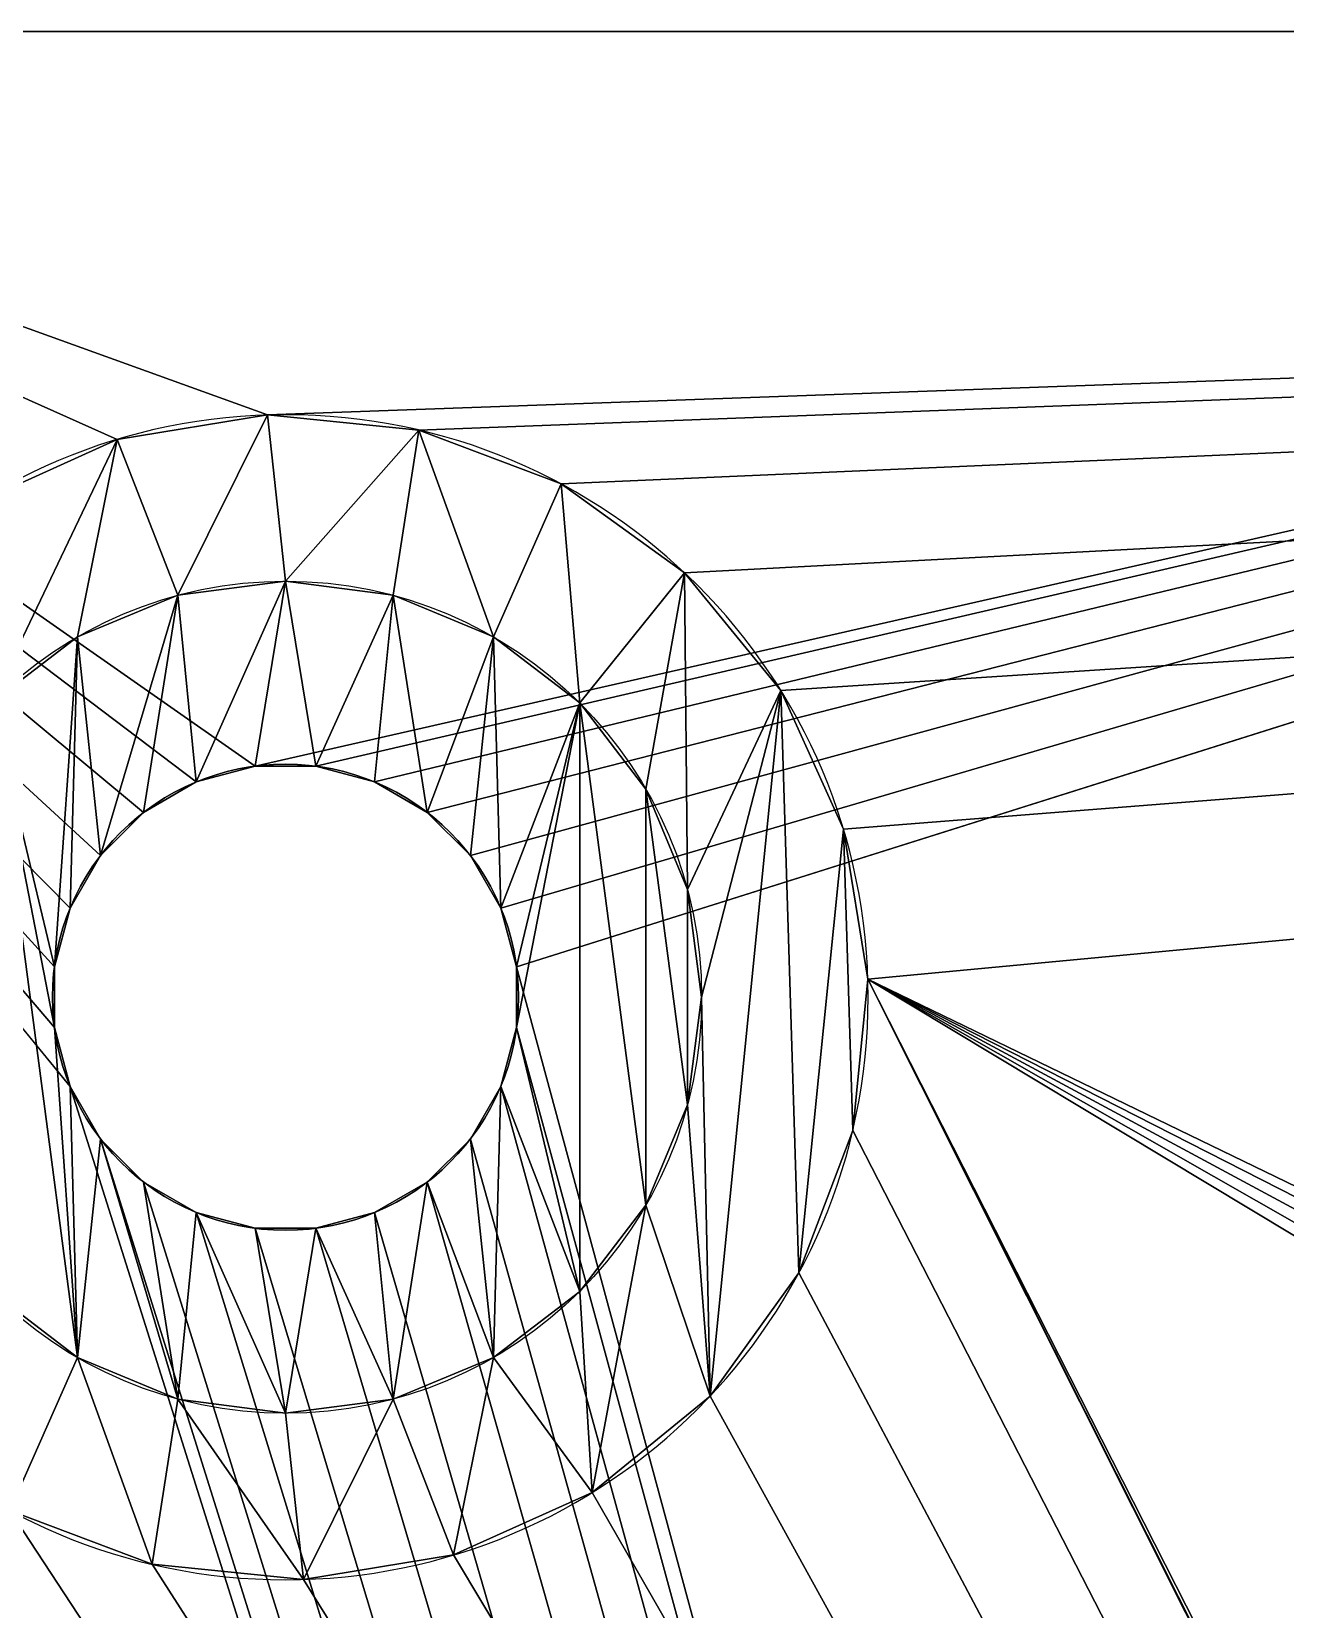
# Model space of a CAD drawing. Extents: x 0 to 70.6, y 0 to 71.4.
# Drawn here: x 4.97 to 12.5, y 61.92 to 71.4 of the extents above; entities that cross this region are included whole.
import ezdxf

# ---------------------------------------------------------------- set-up
doc = ezdxf.new("R2010")
doc.units = 0
doc.header["$LTSCALE"] = 25.4
doc.layers.get('0').update_dxf_attribs({"linetype": 'CONTINUOUS'})

# ---------------------------------------------------------------- blocks, each defined once
blk = doc.blocks.new('TIMER-MAINBOARD-UNTERTEIL_')
at = {"color": 7}
blk.add_line((70.56, 71.4), (0, 71.4), dxfattribs=at)
blk.add_circle((6.4907, 65.598), 1.4, dxfattribs=at)

msp = doc.modelspace()

# ---------------------------------------------------------------- linework, layer by layer
at = {"color": 0}
for p, q in [((0, 71.4, -2.5), (70.56, 71.4, -2.5)), ((0, 71.4), (25.7, 71.4)), ((0, 71.4, -2.5), (70.56, 71.4, -2.5)), ((0, 71.4), (25.7, 71.4)), ((6.3821, 69.0964, -2.5), (6.3821, 69.0964, -7.5)), ((6.3821, 69.0964, -2.5), (6.3821, 69.0964, -7.5)), ((5.4804, 68.9491, -2.5), (5.4804, 68.9491, -7.5)), ((5.4804, 68.9491, -2.5), (5.4804, 68.9491, -7.5)), ((7.2912, 69.0053, -2.5), (7.2912, 69.0053, -7.5)), ((7.2912, 69.0053, -2.5), (7.2912, 69.0053, -7.5)), ((8.1458, 68.682, -2.5), (8.1458, 68.682, -7.5)), ((8.1458, 68.682, -2.5), (8.1458, 68.682, -7.5)), ((6.4907, 68.098, -2.5), (6.4907, 68.098, -7.5)), ((6.4907, 68.098, -2.5), (6.4907, 68.098, -7.5)), ((8.8876, 68.1485, -2.5), (8.8876, 68.1485, -7.5)), ((8.8876, 68.1485, -2.5), (8.8876, 68.1485, -7.5)), ((5.8436, 68.0129, -2.5), (5.8436, 68.0129, -7.5)), ((5.8436, 68.0129, -2.5), (5.8436, 68.0129, -7.5)), ((7.1377, 68.0129, -2.5), (7.1377, 68.0129, -7.5)), ((7.1377, 68.0129, -2.5), (7.1377, 68.0129, -7.5)), ((5.2407, 67.7631, -2.5), (5.2407, 67.7631, -7.5)), ((5.2407, 67.7631, -2.5), (5.2407, 67.7631, -7.5)), ((7.7407, 67.7631, -2.5), (7.7407, 67.7631, -7.5)), ((7.7407, 67.7631, -2.5), (7.7407, 67.7631, -7.5)), ((9.466, 67.4412, -2.5), (9.466, 67.4412, -7.5)), ((9.466, 67.4412, -2.5), (9.466, 67.4412, -7.5)), ((8.2584, 67.3658, -2.5), (8.2584, 67.3658, -7.5)), ((8.2584, 67.3658, -2.5), (8.2584, 67.3658, -7.5)), ((6.3079, 66.9861), (6.3079, 66.9861, -2.5)), ((6.3079, 66.9861), (6.3079, 66.9861, -2.5)), ((6.6734, 66.9861), (6.6734, 66.9861, -2.5)), ((6.6734, 66.9861), (6.6734, 66.9861, -2.5)), ((5.9549, 66.8915), (5.9549, 66.8915, -2.5)), ((5.9549, 66.8915), (5.9549, 66.8915, -2.5)), ((7.0264, 66.8915), (7.0264, 66.8915, -2.5)), ((7.0264, 66.8915), (7.0264, 66.8915, -2.5)), ((8.6557, 66.848, -2.5), (8.6557, 66.848, -7.5)), ((8.6557, 66.848, -2.5), (8.6557, 66.848, -7.5)), ((5.6384, 66.7087), (5.6384, 66.7087, -2.5)), ((5.6384, 66.7087), (5.6384, 66.7087, -2.5)), ((7.3429, 66.7087), (7.3429, 66.7087, -2.5)), ((7.3429, 66.7087), (7.3429, 66.7087, -2.5)), ((9.8417, 66.6083, -2.5), (9.8417, 66.6083, -7.5)), ((9.8417, 66.6083, -2.5), (9.8417, 66.6083, -7.5)), ((5.38, 66.4503), (5.38, 66.4503, -2.5)), ((5.38, 66.4503), (5.38, 66.4503, -2.5)), ((7.6013, 66.4503), (7.6013, 66.4503, -2.5)), ((7.6013, 66.4503), (7.6013, 66.4503, -2.5)), ((8.9055, 66.2451, -2.5), (8.9055, 66.2451, -7.5)), ((8.9055, 66.2451, -2.5), (8.9055, 66.2451, -7.5)), ((5.1972, 66.1338), (5.1972, 66.1338, -2.5)), ((5.1972, 66.1338), (5.1972, 66.1338, -2.5)), ((7.7841, 66.1338), (7.7841, 66.1338, -2.5)), ((7.7841, 66.1338), (7.7841, 66.1338, -2.5)), ((5.1026, 65.7808), (5.1026, 65.7808, -2.5)), ((5.1026, 65.7808), (5.1026, 65.7808, -2.5)), ((7.8787, 65.7808), (7.8787, 65.7808, -2.5)), ((7.8787, 65.7808), (7.8787, 65.7808, -2.5)), ((9.989, 65.7066, -2.5), (9.989, 65.7066, -7.5)), ((9.989, 65.7066, -2.5), (9.989, 65.7066, -7.5)), ((8.9907, 65.598, -2.5), (8.9907, 65.598, -7.5)), ((8.9907, 65.598, -2.5), (8.9907, 65.598, -7.5)), ((5.1026, 65.4153), (5.1026, 65.4153, -2.5)), ((5.1026, 65.4153), (5.1026, 65.4153, -2.5)), ((7.8787, 65.4153), (7.8787, 65.4153, -2.5)), ((7.8787, 65.4153), (7.8787, 65.4153, -2.5)), ((5.1972, 65.0623), (5.1972, 65.0623, -2.5)), ((5.1972, 65.0623), (5.1972, 65.0623, -2.5)), ((7.7841, 65.0623), (7.7841, 65.0623, -2.5)), ((7.7841, 65.0623), (7.7841, 65.0623, -2.5)), ((8.9055, 64.951, -2.5), (8.9055, 64.951, -7.5)), ((8.9055, 64.951, -2.5), (8.9055, 64.951, -7.5)), ((9.8979, 64.7975, -2.5), (9.8979, 64.7975, -7.5)), ((9.8979, 64.7975, -2.5), (9.8979, 64.7975, -7.5)), ((5.38, 64.7458), (5.38, 64.7458, -2.5)), ((5.38, 64.7458), (5.38, 64.7458, -2.5)), ((7.6013, 64.7458), (7.6013, 64.7458, -2.5)), ((7.6013, 64.7458), (7.6013, 64.7458, -2.5)), ((5.6384, 64.4873), (5.6384, 64.4873, -2.5)), ((5.6384, 64.4873), (5.6384, 64.4873, -2.5)), ((7.3429, 64.4873), (7.3429, 64.4873, -2.5)), ((7.3429, 64.4873), (7.3429, 64.4873, -2.5)), ((5.9549, 64.3046), (5.9549, 64.3046, -2.5)), ((5.9549, 64.3046), (5.9549, 64.3046, -2.5)), ((7.0264, 64.3046), (7.0264, 64.3046, -2.5)), ((7.0264, 64.3046), (7.0264, 64.3046, -2.5)), ((8.6557, 64.348, -2.5), (8.6557, 64.348, -7.5)), ((8.6557, 64.348, -2.5), (8.6557, 64.348, -7.5)), ((6.3079, 64.21), (6.3079, 64.21, -2.5)), ((6.3079, 64.21), (6.3079, 64.21, -2.5)), ((6.6734, 64.21), (6.6734, 64.21, -2.5)), ((6.6734, 64.21), (6.6734, 64.21, -2.5)), ((9.5746, 63.9429, -2.5), (9.5746, 63.9429, -7.5)), ((9.5746, 63.9429, -2.5), (9.5746, 63.9429, -7.5)), ((8.2584, 63.8303, -2.5), (8.2584, 63.8303, -7.5)), ((8.2584, 63.8303, -2.5), (8.2584, 63.8303, -7.5)), ((5.2407, 63.433, -2.5), (5.2407, 63.433, -7.5)), ((5.2407, 63.433, -2.5), (5.2407, 63.433, -7.5)), ((7.7407, 63.433, -2.5), (7.7407, 63.433, -7.5)), ((7.7407, 63.433, -2.5), (7.7407, 63.433, -7.5)), ((5.8436, 63.1832, -2.5), (5.8436, 63.1832, -7.5)), ((5.8436, 63.1832, -2.5), (5.8436, 63.1832, -7.5)), ((7.1377, 63.1832, -2.5), (7.1377, 63.1832, -7.5)), ((7.1377, 63.1832, -2.5), (7.1377, 63.1832, -7.5)), ((9.0411, 63.2011, -2.5), (9.0411, 63.2011, -7.5)), ((9.0411, 63.2011, -2.5), (9.0411, 63.2011, -7.5)), ((6.4907, 63.098, -2.5), (6.4907, 63.098, -7.5)), ((6.4907, 63.098, -2.5), (6.4907, 63.098, -7.5)), ((8.3338, 62.6227, -2.5), (8.3338, 62.6227, -7.5)), ((8.3338, 62.6227, -2.5), (8.3338, 62.6227, -7.5)), ((7.501, 62.247, -2.5), (7.501, 62.247, -7.5)), ((7.501, 62.247, -2.5), (7.501, 62.247, -7.5)), ((5.6901, 62.1908, -2.5), (5.6901, 62.1908, -7.5)), ((5.6901, 62.1908, -2.5), (5.6901, 62.1908, -7.5)), ((6.5992, 62.0997, -2.5), (6.5992, 62.0997, -7.5)), ((6.5992, 62.0997, -2.5), (6.5992, 62.0997, -7.5))]:
    msp.add_line(p, q, dxfattribs=at)
at = {"color": 0, "extrusion": (0, 0, -1)}
for centre, radius in [((-6.4907, 65.598, 2.5), 3.5), ((-6.4907, 65.598, 7.5), 3.5), ((-6.4907, 65.598, 2.5), 3.5), ((-6.4907, 65.598, 7.5), 3.5), ((-6.4907, 65.598, 2.5), 3.5), ((-6.4907, 65.598, 7.5), 3.5), ((-6.4907, 65.598, 2.5), 3.5), ((-6.4907, 65.598, 7.5), 3.5), ((-6.4907, 65.598, 2.5), 3.5), ((-6.4907, 65.598, 7.5), 3.5), ((-6.4907, 65.598, 2.5), 3.5), ((-6.4907, 65.598, 7.5), 3.5), ((-6.4907, 65.598, 2.5), 3.5), ((-6.4907, 65.598, 7.5), 3.5), ((-6.4907, 65.598, 2.5), 3.5), ((-6.4907, 65.598, 7.5), 3.5), ((-6.4907, 65.598, 2.5), 3.5), ((-6.4907, 65.598, 7.5), 3.5), ((-6.4907, 65.598, 2.5), 3.5), ((-6.4907, 65.598, 7.5), 3.5), ((-6.4907, 65.598, 2.5), 3.5), ((-6.4907, 65.598, 7.5), 3.5), ((-6.4907, 65.598, 2.5), 3.5), ((-6.4907, 65.598, 7.5), 3.5), ((-6.4907, 65.598, 2.5), 3.5), ((-6.4907, 65.598, 7.5), 3.5), ((-6.4907, 65.598, 2.5), 3.5), ((-6.4907, 65.598, 7.5), 3.5), ((-6.4907, 65.598, 2.5), 3.5), ((-6.4907, 65.598, 7.5), 3.5), ((-6.4907, 65.598, 2.5), 3.5), ((-6.4907, 65.598, 7.5), 3.5), ((-6.4907, 65.598, 2.5), 3.5), ((-6.4907, 65.598, 7.5), 3.5), ((-6.4907, 65.598, 2.5), 3.5), ((-6.4907, 65.598, 7.5), 3.5), ((-6.4907, 65.598, 2.5), 3.5), ((-6.4907, 65.598, 7.5), 3.5), ((-6.4907, 65.598, 2.5), 3.5), ((-6.4907, 65.598, 7.5), 3.5), ((-6.4907, 65.598, 2.5), 3.5), ((-6.4907, 65.598, 7.5), 3.5), ((-6.4907, 65.598, 2.5), 3.5), ((-6.4907, 65.598, 7.5), 3.5), ((-6.4907, 65.598, 2.5), 3.5), ((-6.4907, 65.598, 7.5), 3.5), ((-6.4907, 65.598, 2.5), 3.5), ((-6.4907, 65.598, 7.5), 3.5), ((-6.4907, 65.598, 2.5), 3.5), ((-6.4907, 65.598, 7.5), 3.5), ((-6.4907, 65.598), 1.4), ((-6.4907, 65.598, 2.5), 1.4), ((-6.4907, 65.598), 1.4), ((-6.4907, 65.598, 2.5), 1.4), ((-6.4907, 65.598), 1.4), ((-6.4907, 65.598, 2.5), 1.4), ((-6.4907, 65.598), 1.4), ((-6.4907, 65.598, 2.5), 1.4), ((-6.4907, 65.598), 1.4), ((-6.4907, 65.598, 2.5), 1.4), ((-6.4907, 65.598), 1.4), ((-6.4907, 65.598, 2.5), 1.4), ((-6.4907, 65.598), 1.4), ((-6.4907, 65.598, 2.5), 1.4), ((-6.4907, 65.598), 1.4), ((-6.4907, 65.598, 2.5), 1.4), ((-6.4907, 65.598), 1.4), ((-6.4907, 65.598, 2.5), 1.4), ((-6.4907, 65.598), 1.4), ((-6.4907, 65.598, 2.5), 1.4), ((-6.4907, 65.598), 1.4), ((-6.4907, 65.598, 2.5), 1.4), ((-6.4907, 65.598), 1.4), ((-6.4907, 65.598, 2.5), 1.4), ((-6.4907, 65.598), 1.4), ((-6.4907, 65.598, 2.5), 1.4), ((-6.4907, 65.598), 1.4), ((-6.4907, 65.598, 2.5), 1.4), ((-6.4907, 65.598), 1.4), ((-6.4907, 65.598, 2.5), 1.4), ((-6.4907, 65.598), 1.4), ((-6.4907, 65.598, 2.5), 1.4), ((-6.4907, 65.598), 1.4), ((-6.4907, 65.598, 2.5), 1.4), ((-6.4907, 65.598), 1.4), ((-6.4907, 65.598, 2.5), 1.4), ((-6.4907, 65.598), 1.4), ((-6.4907, 65.598, 2.5), 1.4), ((-6.4907, 65.598), 1.4), ((-6.4907, 65.598, 2.5), 1.4), ((-6.4907, 65.598), 1.4), ((-6.4907, 65.598, 2.5), 1.4), ((-6.4907, 65.598), 1.4), ((-6.4907, 65.598, 2.5), 1.4), ((-6.4907, 65.598), 1.4), ((-6.4907, 65.598, 2.5), 1.4), ((-6.4907, 65.598), 1.4), ((-6.4907, 65.598, 2.5), 1.4), ((-6.4907, 65.598), 1.4), ((-6.4907, 65.598, 2.5), 1.4)]:
    msp.add_circle(centre, radius, dxfattribs=at)
at = {"color": 0}
for centre in [(6.4907, 65.598, -2.5), (6.4907, 65.598, -7.5), (6.4907, 65.598, -2.5), (6.4907, 65.598, -7.5), (6.4907, 65.598, -2.5), (6.4907, 65.598, -7.5), (6.4907, 65.598, -2.5), (6.4907, 65.598, -7.5), (6.4907, 65.598, -2.5), (6.4907, 65.598, -7.5), (6.4907, 65.598, -2.5), (6.4907, 65.598, -7.5), (6.4907, 65.598, -2.5), (6.4907, 65.598, -7.5), (6.4907, 65.598, -2.5), (6.4907, 65.598, -7.5), (6.4907, 65.598, -2.5), (6.4907, 65.598, -7.5), (6.4907, 65.598, -2.5), (6.4907, 65.598, -7.5), (6.4907, 65.598, -2.5), (6.4907, 65.598, -7.5), (6.4907, 65.598, -2.5), (6.4907, 65.598, -7.5), (6.4907, 65.598, -2.5), (6.4907, 65.598, -7.5), (6.4907, 65.598, -2.5), (6.4907, 65.598, -7.5), (6.4907, 65.598, -2.5), (6.4907, 65.598, -7.5), (6.4907, 65.598, -2.5), (6.4907, 65.598, -7.5), (6.4907, 65.598, -2.5), (6.4907, 65.598, -7.5), (6.4907, 65.598, -2.5), (6.4907, 65.598, -7.5), (6.4907, 65.598, -2.5), (6.4907, 65.598, -7.5), (6.4907, 65.598, -2.5), (6.4907, 65.598, -7.5), (6.4907, 65.598, -2.5), (6.4907, 65.598, -7.5), (6.4907, 65.598, -2.5), (6.4907, 65.598, -7.5), (6.4907, 65.598, -2.5), (6.4907, 65.598, -7.5), (6.4907, 65.598, -2.5), (6.4907, 65.598, -7.5), (6.4907, 65.598, -2.5), (6.4907, 65.598, -7.5)]:
    msp.add_circle(centre, 2.5, dxfattribs=at)

# ---------------------------------------------------------------- block references
msp.add_blockref('TIMER-MAINBOARD-UNTERTEIL_', (0, 0), dxfattribs=at)

# ---------------------------------------------------------------- meshes
mesh = msp.add_polyface(dxfattribs=at)
corners = [(0, 71.4, -2.5), (2.9923, 65.4895, -2.5), (0, 0, -2.5), (3.0834, 66.3986, -2.5), (3.4067, 67.2532, -2.5), (3.9402, 67.9949, -2.5), (4.6475, 68.5734, -2.5), (5.4804, 68.9491, -2.5), (6.3821, 69.0964, -2.5), (70.56, 71.4, -2.5), (7.2912, 69.0053, -2.5), (8.1458, 68.682, -2.5), (8.8876, 68.1485, -2.5), (9.466, 67.4412, -2.5), (9.8417, 66.6083, -2.5), (9.989, 65.7066, -2.5), (34.7433, 53.7097, -2.5), (34.1781, 53.3834, -2.5), (33.7166, 52.9219, -2.5), (33.3903, 52.3567, -2.5), (33.2214, 51.7263, -2.5), (33.2, 20, -2.5), (35.3737, 53.8786, -2.5), (36.0263, 53.8786, -2.5), (36.6567, 53.7097, -2.5), (37.2219, 53.3834, -2.5), (37.6834, 52.9219, -2.5), (38.0097, 52.3567, -2.5), (38.1786, 51.7263, -2.5), (38.1786, 51.0737, -2.5), (38.2, 20, -2.5), (46.059, 26.779, -2.5), (45.757, 25.9167, -2.5), (45.6884, 25.0056, -2.5), (46.5738, 27.5338, -2.5), (47.2665, 28.1296, -2.5), (48.0899, 28.5258, -2.5), (48.9877, 28.6955, -2.5), (49.8988, 28.627, -2.5), (50.7611, 28.325, -2.5), (51.5159, 27.8101, -2.5), (52.1117, 27.1174, -2.5), (52.5079, 26.2941, -2.5), (52.6775, 25.3963, -2.5), (62.0152, 6.3757, -2.5), (62.1345, 7.2815, -2.5), (62.4842, 8.1257, -2.5), (63.0404, 8.8505, -2.5), (63.7652, 9.4068, -2.5), (64.6094, 9.7564, -2.5), (65.5152, 9.8757, -2.5), (66.4211, 9.7564, -2.5), (67.2652, 9.4068, -2.5), (67.9901, 8.8505, -2.5), (68.5463, 8.1257, -2.5), (68.896, 7.2815, -2.5), (69.0152, 6.3757, -2.5), (63.7652, 3.3446, -2.5), (70.56, 0, -2.5), (34.45, 17.8349, -2.5), (33.9322, 18.2322, -2.5), (33.5349, 18.75, -2.5), (3.5153, 63.7549, -2.5), (3.1396, 64.5877, -2.5), (4.0937, 63.0476, -2.5), (4.8355, 62.5141, -2.5), (5.6901, 62.1908, -2.5), (6.5992, 62.0997, -2.5), (7.501, 62.247, -2.5), (8.3338, 62.6227, -2.5), (9.0411, 63.2011, -2.5), (9.5746, 63.9429, -2.5), (9.8979, 64.7975, -2.5), (33.2852, 19.353, -2.5), (35.053, 17.5852, -2.5), (35.7, 17.5, -2.5), (36.347, 17.5852, -2.5), (36.95, 17.8349, -2.5), (37.4678, 18.2322, -2.5), (37.8651, 18.75, -2.5), (38.1148, 19.353, -2.5), (63.0404, 3.9008, -2.5), (46.8501, 22.5918, -2.5), (46.2543, 23.2845, -2.5), (45.8581, 24.1078, -2.5), (47.6049, 22.0769, -2.5), (48.4672, 21.7749, -2.5), (62.4842, 4.6257, -2.5), (49.3783, 21.7064, -2.5), (50.2761, 21.876, -2.5), (51.0994, 22.2722, -2.5), (51.7921, 22.868, -2.5), (52.307, 23.6228, -2.5), (52.609, 24.4852, -2.5), (62.1345, 5.4698, -2.5), (64.6094, 2.9949, -2.5), (65.5152, 2.8757, -2.5), (66.4211, 2.9949, -2.5), (67.2652, 3.3446, -2.5), (67.9901, 3.9008, -2.5), (68.5463, 4.6257, -2.5), (68.896, 5.4698, -2.5), (33.2214, 51.0737, -2.5), (33.2852, 20.647, -2.5), (33.3903, 50.4433, -2.5), (33.5349, 21.25, -2.5), (33.7166, 49.8781, -2.5), (33.9322, 21.7678, -2.5), (34.1781, 49.4166, -2.5), (34.45, 22.1651, -2.5), (34.7433, 49.0903, -2.5), (35.053, 22.4148, -2.5), (35.3737, 48.9214, -2.5), (35.7, 22.5, -2.5), (36.0263, 48.9214, -2.5), (36.347, 22.4148, -2.5), (36.6567, 49.0903, -2.5), (36.95, 22.1651, -2.5), (37.2219, 49.4166, -2.5), (37.4678, 21.7678, -2.5), (37.6834, 49.8781, -2.5), (37.8651, 21.25, -2.5), (38.0097, 50.4433, -2.5), (38.1148, 20.647, -2.5)]
mesh.append_faces([[corners[k] for k in face] for face in [(0, 1, 2), (1, 0, 3), (3, 0, 4), (4, 0, 5), (5, 0, 6), (6, 0, 7), (7, 0, 8), (8, 9, 10), (10, 9, 11), (11, 9, 12), (12, 9, 13), (13, 9, 14), (14, 9, 15), (16, 9, 22), (22, 9, 23), (23, 9, 24), (24, 9, 25), (25, 9, 26), (26, 9, 27), (27, 9, 28), (28, 9, 29), (31, 9, 34), (34, 9, 35), (35, 9, 36), (36, 9, 37), (37, 9, 38), (38, 9, 39), (39, 9, 40), (40, 9, 41), (41, 9, 42), (42, 9, 43), (44, 9, 45), (45, 9, 46), (46, 9, 47), (47, 9, 48), (48, 9, 49), (49, 9, 50), (50, 9, 51), (51, 9, 52), (52, 9, 53), (53, 9, 54), (54, 9, 55), (55, 9, 56), (2, 57, 58), (59, 2, 60), (60, 2, 61), (62, 2, 63), (63, 2, 1), (61, 15, 73), (73, 15, 21), (57, 30, 81), (82, 30, 83), (83, 30, 84), (84, 30, 33), (81, 86, 87), (87, 43, 94), (94, 43, 44), (58, 56, 9), (21, 102, 103), (102, 21, 20), (103, 104, 105), (105, 106, 107), (107, 108, 109), (109, 110, 111), (111, 112, 113), (113, 114, 115), (115, 116, 117), (117, 118, 119), (119, 120, 121), (121, 122, 123), (123, 29, 30)]], dxfattribs={"vtx0": -1, "vtx1": -1, "color": 0})
mesh.append_faces([[corners[k] for k in face] for face in [(15, 9, 16), (15, 20, 21), (29, 9, 30), (30, 9, 31), (43, 9, 44), (57, 2, 59), (61, 2, 62), (81, 30, 82)]], dxfattribs={"vtx0": -1, "vtx1": -1, "vtx2": -1, "color": 0})
mesh.append_faces([[corners[k] for k in face] for face in [(8, 0, 9), (15, 16, 17), (15, 17, 18), (15, 18, 19), (15, 19, 20), (30, 31, 32), (30, 32, 33), (61, 62, 64), (61, 64, 65), (61, 65, 66), (61, 66, 67), (61, 67, 68), (61, 68, 69), (61, 69, 70), (61, 70, 71), (61, 71, 72), (61, 72, 15), (57, 59, 74), (57, 74, 75), (57, 75, 76), (57, 76, 77), (57, 77, 78), (57, 78, 79), (57, 79, 80), (57, 80, 30), (81, 82, 85), (81, 85, 86), (87, 86, 88), (87, 88, 89), (87, 89, 90), (87, 90, 91), (87, 91, 92), (87, 92, 93), (87, 93, 43), (58, 57, 95), (58, 95, 96), (58, 96, 97), (58, 97, 98), (58, 98, 99), (58, 99, 100), (58, 100, 101), (58, 101, 56), (103, 102, 104), (105, 104, 106), (107, 106, 108), (109, 108, 110), (111, 110, 112), (113, 112, 114), (115, 114, 116), (117, 116, 118), (119, 118, 120), (121, 120, 122), (123, 122, 29)]], dxfattribs={"vtx0": -1, "vtx2": -1, "color": 0})
mesh = msp.add_polyface(dxfattribs=at)
corners = [(25.7, 71.4, 15), (45.7, 71.4), (25.7, 71.4), (45.7, 71.4, 15), (0, 71.4), (70.56, 71.4, -2.5), (0, 71.4, -2.5), (70.56, 71.4)]
mesh.append_faces([[corners[k] for k in face] for face in [(1, 0, 3), (4, 5, 6)]], dxfattribs={"vtx0": -1, "color": 0})
mesh.append_faces([[corners[k] for k in face] for face in [(0, 1, 2), (5, 4, 7), (7, 2, 1)]], dxfattribs={"vtx0": -1, "vtx1": -1, "color": 0})
mesh.append_faces([[corners[k] for k in face] for face in [(7, 4, 2)]], dxfattribs={"vtx0": -1, "vtx2": -1, "color": 0})
mesh = msp.add_polyface(dxfattribs=at)
corners = [(25.7, 0), (0, 71.4), (0, 0), (5.1972, 65.0623), (5.1026, 65.4153), (5.38, 64.7458), (5.6384, 64.4873), (5.9549, 64.3046), (6.3079, 64.21), (6.6734, 64.21), (7.0264, 64.3046), (7.3429, 64.4873), (7.6013, 64.7458), (7.7841, 65.0623), (7.8787, 65.4153), (7.8787, 65.7808), (6.3079, 66.9861), (25.7, 71.4), (5.9549, 66.8915), (5.6384, 66.7087), (5.38, 66.4503), (5.1972, 66.1338), (5.1026, 65.7808), (6.6734, 66.9861), (7.0264, 66.8915), (7.3429, 66.7087), (7.6013, 66.4503), (7.7841, 66.1338)]
mesh.append_faces([[corners[k] for k in face] for face in [(0, 1, 2)]], dxfattribs={"vtx0": -1, "color": 0})
mesh.append_faces([[corners[k] for k in face] for face in [(3, 0, 5), (5, 0, 6), (6, 0, 7), (7, 0, 8), (8, 0, 9), (9, 0, 10), (10, 0, 11), (11, 0, 12), (12, 0, 13), (13, 0, 14), (14, 0, 15), (1, 16, 17), (16, 1, 18), (18, 1, 19), (19, 1, 20), (20, 1, 21), (21, 1, 22), (22, 1, 4), (17, 15, 0)]], dxfattribs={"vtx0": -1, "vtx1": -1, "color": 0})
mesh.append_faces([[corners[k] for k in face] for face in [(1, 0, 3)]], dxfattribs={"vtx0": -1, "vtx1": -1, "vtx2": -1, "color": 0})
mesh.append_faces([[corners[k] for k in face] for face in [(1, 3, 4), (17, 16, 23), (17, 23, 24), (17, 24, 25), (17, 25, 26), (17, 26, 27), (17, 27, 15)]], dxfattribs={"vtx0": -1, "vtx2": -1, "color": 0})
mesh = msp.add_polyface(dxfattribs=at)
corners = [(3.9402, 67.9949, -7.5), (4.0758, 66.2451, -7.5), (3.9907, 65.598, -7.5), (4.6475, 68.5734, -7.5), (4.3256, 66.848, -7.5), (4.7229, 67.3658, -7.5), (5.4804, 68.9491, -7.5), (5.2407, 67.7631, -7.5), (5.8436, 68.0129, -7.5), (6.3821, 69.0964, -7.5), (6.4907, 68.098, -7.5), (7.2912, 69.0053, -7.5), (7.1377, 68.0129, -7.5), (7.7407, 67.7631, -7.5), (8.1458, 68.682, -7.5), (8.2584, 67.3658, -7.5), (8.8876, 68.1485, -7.5), (8.6557, 66.848, -7.5), (8.9055, 66.2451, -7.5), (9.466, 67.4412, -7.5), (8.9907, 65.598, -7.5), (9.0411, 63.2011, -7.5), (9.5746, 63.9429, -7.5), (9.8417, 66.6083, -7.5), (9.8979, 64.7975, -7.5), (9.989, 65.7066, -7.5), (3.0834, 66.3986, -7.5), (3.1396, 64.5877, -7.5), (2.9923, 65.4895, -7.5), (3.4067, 67.2532, -7.5), (3.5153, 63.7549, -7.5), (4.0937, 63.0476, -7.5), (4.0758, 64.951, -7.5), (4.3256, 64.348, -7.5), (4.8355, 62.5141, -7.5), (4.7229, 63.8303, -7.5), (5.2407, 63.433, -7.5), (5.6901, 62.1908, -7.5), (5.8436, 63.1832, -7.5), (6.5992, 62.0997, -7.5), (6.4907, 63.098, -7.5), (7.1377, 63.1832, -7.5), (7.501, 62.247, -7.5), (7.7407, 63.433, -7.5), (8.3338, 62.6227, -7.5), (8.2584, 63.8303, -7.5), (8.6557, 64.348, -7.5), (8.9055, 64.951, -7.5)]
mesh.append_faces([[corners[k] for k in face] for face in [(24, 23, 25), (26, 27, 28)]], dxfattribs={"vtx0": -1, "color": 0})
mesh.append_faces([[corners[k] for k in face] for face in [(1, 3, 4), (4, 3, 5), (5, 6, 7), (7, 6, 8), (8, 9, 10), (10, 11, 12), (12, 11, 13), (13, 14, 15), (15, 16, 17), (17, 16, 18), (18, 19, 20), (21, 19, 22), (22, 23, 24), (27, 29, 30), (30, 2, 31), (31, 33, 34), (34, 36, 37), (37, 38, 39), (39, 41, 42), (42, 43, 44), (44, 46, 21)]], dxfattribs={"vtx0": -1, "vtx1": -1, "color": 0})
mesh.append_faces([[corners[k] for k in face] for face in [(20, 19, 21), (30, 0, 2)]], dxfattribs={"vtx0": -1, "vtx1": -1, "vtx2": -1, "color": 0})
mesh.append_faces([[corners[k] for k in face] for face in [(0, 1, 2), (1, 0, 3), (5, 3, 6), (8, 6, 9), (10, 9, 11), (13, 11, 14), (15, 14, 16), (18, 16, 19), (22, 19, 23), (27, 26, 29), (30, 29, 0), (31, 2, 32), (31, 32, 33), (34, 33, 35), (34, 35, 36), (37, 36, 38), (39, 38, 40), (39, 40, 41), (42, 41, 43), (44, 43, 45), (44, 45, 46), (21, 46, 47), (21, 47, 20)]], dxfattribs={"vtx0": -1, "vtx2": -1, "color": 0})
mesh = msp.add_polyface(dxfattribs=at)
corners = [(5.4804, 68.9491, -2.5), (6.3821, 69.0964, -7.5), (5.4804, 68.9491, -7.5), (6.3821, 69.0964, -2.5)]
mesh.append_faces([[corners[k] for k in face] for face in [(0, 1, 2), (1, 0, 3)]], dxfattribs={"vtx0": -1, "color": 0})
mesh = msp.add_polyface(dxfattribs=at)
corners = [(6.3821, 69.0964, -2.5), (7.2912, 69.0053, -7.5), (6.3821, 69.0964, -7.5), (7.2912, 69.0053, -2.5)]
mesh.append_faces([[corners[k] for k in face] for face in [(0, 1, 2), (1, 0, 3)]], dxfattribs={"vtx0": -1, "color": 0})
mesh = msp.add_polyface(dxfattribs=at)
corners = [(4.6475, 68.5734, -2.5), (5.4804, 68.9491, -7.5), (4.6475, 68.5734, -7.5), (5.4804, 68.9491, -2.5)]
mesh.append_faces([[corners[k] for k in face] for face in [(0, 1, 2), (1, 0, 3)]], dxfattribs={"vtx0": -1, "color": 0})
mesh = msp.add_polyface(dxfattribs=at)
corners = [(7.2912, 69.0053, -2.5), (8.1458, 68.682, -7.5), (7.2912, 69.0053, -7.5), (8.1458, 68.682, -2.5)]
mesh.append_faces([[corners[k] for k in face] for face in [(0, 1, 2), (1, 0, 3)]], dxfattribs={"vtx0": -1, "color": 0})
mesh = msp.add_polyface(dxfattribs=at)
corners = [(8.1458, 68.682, -2.5), (8.8876, 68.1485, -7.5), (8.1458, 68.682, -7.5), (8.8876, 68.1485, -2.5)]
mesh.append_faces([[corners[k] for k in face] for face in [(0, 1, 2), (1, 0, 3)]], dxfattribs={"vtx0": -1, "color": 0})
mesh = msp.add_polyface(dxfattribs=at)
corners = [(4.7229, 67.3658, -2.5), (5.1026, 65.7808, -2.5), (5.1026, 65.4153, -2.5), (5.2407, 67.7631, -2.5), (5.1972, 66.1338, -2.5), (5.38, 66.4503, -2.5), (5.8436, 68.0129, -2.5), (5.6384, 66.7087, -2.5), (5.9549, 66.8915, -2.5), (6.4907, 68.098, -2.5), (6.3079, 66.9861, -2.5), (6.6734, 66.9861, -2.5), (7.1377, 68.0129, -2.5), (7.0264, 66.8915, -2.5), (7.3429, 66.7087, -2.5), (7.7407, 67.7631, -2.5), (7.6013, 66.4503, -2.5), (7.7841, 66.1338, -2.5), (8.2584, 67.3658, -2.5), (7.8787, 65.7808, -2.5), (7.8787, 65.4153, -2.5), (8.2584, 63.8303, -2.5), (8.6557, 64.348, -2.5), (8.6557, 66.848, -2.5), (8.9055, 64.951, -2.5), (8.9055, 66.2451, -2.5), (8.9907, 65.598, -2.5), (4.0758, 66.2451, -2.5), (4.0758, 64.951, -2.5), (3.9907, 65.598, -2.5), (4.3256, 64.348, -2.5), (4.3256, 66.848, -2.5), (4.7229, 63.8303, -2.5), (5.2407, 63.433, -2.5), (5.1972, 65.0623, -2.5), (5.38, 64.7458, -2.5), (5.8436, 63.1832, -2.5), (5.6384, 64.4873, -2.5), (5.9549, 64.3046, -2.5), (6.4907, 63.098, -2.5), (6.3079, 64.21, -2.5), (6.6734, 64.21, -2.5), (7.1377, 63.1832, -2.5), (7.0264, 64.3046, -2.5), (7.3429, 64.4873, -2.5), (7.7407, 63.433, -2.5), (7.6013, 64.7458, -2.5), (7.7841, 65.0623, -2.5)]
mesh.append_faces([[corners[k] for k in face] for face in [(24, 25, 26), (27, 28, 29)]], dxfattribs={"vtx0": -1, "color": 0})
mesh.append_faces([[corners[k] for k in face] for face in [(1, 3, 4), (4, 3, 5), (5, 6, 7), (7, 6, 8), (8, 9, 10), (10, 9, 11), (11, 12, 13), (13, 12, 14), (14, 15, 16), (16, 15, 17), (17, 18, 19), (19, 18, 20), (21, 18, 22), (22, 23, 24), (28, 27, 30), (30, 31, 32), (32, 0, 33), (33, 35, 36), (36, 38, 39), (39, 41, 42), (42, 44, 45), (45, 47, 21)]], dxfattribs={"vtx0": -1, "vtx1": -1, "color": 0})
mesh.append_faces([[corners[k] for k in face] for face in [(20, 18, 21), (33, 0, 2)]], dxfattribs={"vtx0": -1, "vtx1": -1, "vtx2": -1, "color": 0})
mesh.append_faces([[corners[k] for k in face] for face in [(0, 1, 2), (1, 0, 3), (5, 3, 6), (8, 6, 9), (11, 9, 12), (14, 12, 15), (17, 15, 18), (22, 18, 23), (24, 23, 25), (30, 27, 31), (32, 31, 0), (33, 2, 34), (33, 34, 35), (36, 35, 37), (36, 37, 38), (39, 38, 40), (39, 40, 41), (42, 41, 43), (42, 43, 44), (45, 44, 46), (45, 46, 47), (21, 47, 20)]], dxfattribs={"vtx0": -1, "vtx2": -1, "color": 0})
mesh = msp.add_polyface(dxfattribs=at)
corners = [(6.4907, 68.098, -2.5), (5.8436, 68.0129, -7.5), (6.4907, 68.098, -7.5), (5.8436, 68.0129, -2.5)]
mesh.append_faces([[corners[k] for k in face] for face in [(0, 1, 2), (1, 0, 3)]], dxfattribs={"vtx0": -1, "color": 0})
mesh = msp.add_polyface(dxfattribs=at)
corners = [(7.1377, 68.0129, -2.5), (6.4907, 68.098, -7.5), (7.1377, 68.0129, -7.5), (6.4907, 68.098, -2.5)]
mesh.append_faces([[corners[k] for k in face] for face in [(0, 1, 2), (1, 0, 3)]], dxfattribs={"vtx0": -1, "color": 0})
mesh = msp.add_polyface(dxfattribs=at)
corners = [(8.8876, 68.1485, -7.5), (9.466, 67.4412, -2.5), (9.466, 67.4412, -7.5), (8.8876, 68.1485, -2.5)]
mesh.append_faces([[corners[k] for k in face] for face in [(0, 1, 2), (1, 0, 3)]], dxfattribs={"vtx0": -1, "color": 0})
mesh = msp.add_polyface(dxfattribs=at)
corners = [(5.8436, 68.0129, -2.5), (5.2407, 67.7631, -7.5), (5.8436, 68.0129, -7.5), (5.2407, 67.7631, -2.5)]
mesh.append_faces([[corners[k] for k in face] for face in [(0, 1, 2), (1, 0, 3)]], dxfattribs={"vtx0": -1, "color": 0})
mesh = msp.add_polyface(dxfattribs=at)
corners = [(7.7407, 67.7631, -2.5), (7.1377, 68.0129, -7.5), (7.7407, 67.7631, -7.5), (7.1377, 68.0129, -2.5)]
mesh.append_faces([[corners[k] for k in face] for face in [(0, 1, 2), (1, 0, 3)]], dxfattribs={"vtx0": -1, "color": 0})
mesh = msp.add_polyface(dxfattribs=at)
corners = [(5.2407, 67.7631, -2.5), (4.7229, 67.3658, -7.5), (5.2407, 67.7631, -7.5), (4.7229, 67.3658, -2.5)]
mesh.append_faces([[corners[k] for k in face] for face in [(0, 1, 2), (1, 0, 3)]], dxfattribs={"vtx0": -1, "color": 0})
mesh = msp.add_polyface(dxfattribs=at)
corners = [(8.2584, 67.3658, -2.5), (7.7407, 67.7631, -7.5), (8.2584, 67.3658, -7.5), (7.7407, 67.7631, -2.5)]
mesh.append_faces([[corners[k] for k in face] for face in [(0, 1, 2), (1, 0, 3)]], dxfattribs={"vtx0": -1, "color": 0})
mesh = msp.add_polyface(dxfattribs=at)
corners = [(9.466, 67.4412, -7.5), (9.8417, 66.6083, -2.5), (9.8417, 66.6083, -7.5), (9.466, 67.4412, -2.5)]
mesh.append_faces([[corners[k] for k in face] for face in [(0, 1, 2), (1, 0, 3)]], dxfattribs={"vtx0": -1, "color": 0})
mesh = msp.add_polyface(dxfattribs=at)
corners = [(8.2584, 67.3658, -2.5), (8.6557, 66.848, -7.5), (8.6557, 66.848, -2.5), (8.2584, 67.3658, -7.5)]
mesh.append_faces([[corners[k] for k in face] for face in [(0, 1, 2), (1, 0, 3)]], dxfattribs={"vtx0": -1, "color": 0})
mesh = msp.add_polyface(dxfattribs=at)
corners = [(6.3079, 66.9861), (5.9549, 66.8915, -2.5), (6.3079, 66.9861, -2.5), (5.9549, 66.8915)]
mesh.append_faces([[corners[k] for k in face] for face in [(0, 1, 2), (1, 0, 3)]], dxfattribs={"vtx0": -1, "color": 0})
mesh = msp.add_polyface(dxfattribs=at)
corners = [(6.6734, 66.9861), (6.3079, 66.9861, -2.5), (6.6734, 66.9861, -2.5), (6.3079, 66.9861)]
mesh.append_faces([[corners[k] for k in face] for face in [(0, 1, 2), (1, 0, 3)]], dxfattribs={"vtx0": -1, "color": 0})
mesh = msp.add_polyface(dxfattribs=at)
corners = [(7.0264, 66.8915), (6.6734, 66.9861, -2.5), (7.0264, 66.8915, -2.5), (6.6734, 66.9861)]
mesh.append_faces([[corners[k] for k in face] for face in [(0, 1, 2), (1, 0, 3)]], dxfattribs={"vtx0": -1, "color": 0})
mesh = msp.add_polyface(dxfattribs=at)
corners = [(5.9549, 66.8915), (5.6384, 66.7087, -2.5), (5.9549, 66.8915, -2.5), (5.6384, 66.7087)]
mesh.append_faces([[corners[k] for k in face] for face in [(0, 1, 2), (1, 0, 3)]], dxfattribs={"vtx0": -1, "color": 0})
mesh = msp.add_polyface(dxfattribs=at)
corners = [(7.3429, 66.7087), (7.0264, 66.8915, -2.5), (7.3429, 66.7087, -2.5), (7.0264, 66.8915)]
mesh.append_faces([[corners[k] for k in face] for face in [(0, 1, 2), (1, 0, 3)]], dxfattribs={"vtx0": -1, "color": 0})
mesh = msp.add_polyface(dxfattribs=at)
corners = [(8.6557, 66.848, -2.5), (8.9055, 66.2451, -7.5), (8.9055, 66.2451, -2.5), (8.6557, 66.848, -7.5)]
mesh.append_faces([[corners[k] for k in face] for face in [(0, 1, 2), (1, 0, 3)]], dxfattribs={"vtx0": -1, "color": 0})
mesh = msp.add_polyface(dxfattribs=at)
corners = [(5.6384, 66.7087), (5.38, 66.4503, -2.5), (5.6384, 66.7087, -2.5), (5.38, 66.4503)]
mesh.append_faces([[corners[k] for k in face] for face in [(0, 1, 2), (1, 0, 3)]], dxfattribs={"vtx0": -1, "color": 0})
mesh = msp.add_polyface(dxfattribs=at)
corners = [(7.6013, 66.4503), (7.3429, 66.7087, -2.5), (7.6013, 66.4503, -2.5), (7.3429, 66.7087)]
mesh.append_faces([[corners[k] for k in face] for face in [(0, 1, 2), (1, 0, 3)]], dxfattribs={"vtx0": -1, "color": 0})
mesh = msp.add_polyface(dxfattribs=at)
corners = [(9.8417, 66.6083, -7.5), (9.989, 65.7066, -2.5), (9.989, 65.7066, -7.5), (9.8417, 66.6083, -2.5)]
mesh.append_faces([[corners[k] for k in face] for face in [(0, 1, 2), (1, 0, 3)]], dxfattribs={"vtx0": -1, "color": 0})
mesh = msp.add_polyface(dxfattribs=at)
corners = [(5.38, 66.4503, -2.5), (5.1972, 66.1338), (5.1972, 66.1338, -2.5), (5.38, 66.4503)]
mesh.append_faces([[corners[k] for k in face] for face in [(0, 1, 2), (1, 0, 3)]], dxfattribs={"vtx0": -1, "color": 0})
mesh = msp.add_polyface(dxfattribs=at)
corners = [(7.6013, 66.4503), (7.7841, 66.1338, -2.5), (7.7841, 66.1338), (7.6013, 66.4503, -2.5)]
mesh.append_faces([[corners[k] for k in face] for face in [(0, 1, 2), (1, 0, 3)]], dxfattribs={"vtx0": -1, "color": 0})
mesh = msp.add_polyface(dxfattribs=at)
corners = [(8.9055, 66.2451, -2.5), (8.9907, 65.598, -7.5), (8.9907, 65.598, -2.5), (8.9055, 66.2451, -7.5)]
mesh.append_faces([[corners[k] for k in face] for face in [(0, 1, 2), (1, 0, 3)]], dxfattribs={"vtx0": -1, "color": 0})
mesh = msp.add_polyface(dxfattribs=at)
corners = [(5.1972, 66.1338, -2.5), (5.1026, 65.7808), (5.1026, 65.7808, -2.5), (5.1972, 66.1338)]
mesh.append_faces([[corners[k] for k in face] for face in [(0, 1, 2), (1, 0, 3)]], dxfattribs={"vtx0": -1, "color": 0})
mesh = msp.add_polyface(dxfattribs=at)
corners = [(7.7841, 66.1338), (7.8787, 65.7808, -2.5), (7.8787, 65.7808), (7.7841, 66.1338, -2.5)]
mesh.append_faces([[corners[k] for k in face] for face in [(0, 1, 2), (1, 0, 3)]], dxfattribs={"vtx0": -1, "color": 0})
mesh = msp.add_polyface(dxfattribs=at)
corners = [(5.1026, 65.7808, -2.5), (5.1026, 65.4153), (5.1026, 65.4153, -2.5), (5.1026, 65.7808)]
mesh.append_faces([[corners[k] for k in face] for face in [(0, 1, 2), (1, 0, 3)]], dxfattribs={"vtx0": -1, "color": 0})
mesh = msp.add_polyface(dxfattribs=at)
corners = [(7.8787, 65.7808), (7.8787, 65.4153, -2.5), (7.8787, 65.4153), (7.8787, 65.7808, -2.5)]
mesh.append_faces([[corners[k] for k in face] for face in [(0, 1, 2), (1, 0, 3)]], dxfattribs={"vtx0": -1, "color": 0})
mesh = msp.add_polyface(dxfattribs=at)
corners = [(9.989, 65.7066, -7.5), (9.8979, 64.7975, -2.5), (9.8979, 64.7975, -7.5), (9.989, 65.7066, -2.5)]
mesh.append_faces([[corners[k] for k in face] for face in [(0, 1, 2), (1, 0, 3)]], dxfattribs={"vtx0": -1, "color": 0})
mesh = msp.add_polyface(dxfattribs=at)
corners = [(8.9907, 65.598, -2.5), (8.9055, 64.951, -7.5), (8.9055, 64.951, -2.5), (8.9907, 65.598, -7.5)]
mesh.append_faces([[corners[k] for k in face] for face in [(0, 1, 2), (1, 0, 3)]], dxfattribs={"vtx0": -1, "color": 0})
mesh = msp.add_polyface(dxfattribs=at)
corners = [(5.1026, 65.4153, -2.5), (5.1972, 65.0623), (5.1972, 65.0623, -2.5), (5.1026, 65.4153)]
mesh.append_faces([[corners[k] for k in face] for face in [(0, 1, 2), (1, 0, 3)]], dxfattribs={"vtx0": -1, "color": 0})
mesh = msp.add_polyface(dxfattribs=at)
corners = [(7.8787, 65.4153), (7.7841, 65.0623, -2.5), (7.7841, 65.0623), (7.8787, 65.4153, -2.5)]
mesh.append_faces([[corners[k] for k in face] for face in [(0, 1, 2), (1, 0, 3)]], dxfattribs={"vtx0": -1, "color": 0})
mesh = msp.add_polyface(dxfattribs=at)
corners = [(5.1972, 65.0623, -2.5), (5.38, 64.7458), (5.38, 64.7458, -2.5), (5.1972, 65.0623)]
mesh.append_faces([[corners[k] for k in face] for face in [(0, 1, 2), (1, 0, 3)]], dxfattribs={"vtx0": -1, "color": 0})
mesh = msp.add_polyface(dxfattribs=at)
corners = [(7.7841, 65.0623), (7.6013, 64.7458, -2.5), (7.6013, 64.7458), (7.7841, 65.0623, -2.5)]
mesh.append_faces([[corners[k] for k in face] for face in [(0, 1, 2), (1, 0, 3)]], dxfattribs={"vtx0": -1, "color": 0})
mesh = msp.add_polyface(dxfattribs=at)
corners = [(8.9055, 64.951, -2.5), (8.6557, 64.348, -7.5), (8.6557, 64.348, -2.5), (8.9055, 64.951, -7.5)]
mesh.append_faces([[corners[k] for k in face] for face in [(0, 1, 2), (1, 0, 3)]], dxfattribs={"vtx0": -1, "color": 0})
mesh = msp.add_polyface(dxfattribs=at)
corners = [(9.8979, 64.7975, -7.5), (9.5746, 63.9429, -2.5), (9.5746, 63.9429, -7.5), (9.8979, 64.7975, -2.5)]
mesh.append_faces([[corners[k] for k in face] for face in [(0, 1, 2), (1, 0, 3)]], dxfattribs={"vtx0": -1, "color": 0})
mesh = msp.add_polyface(dxfattribs=at)
corners = [(5.38, 64.7458), (5.6384, 64.4873, -2.5), (5.38, 64.7458, -2.5), (5.6384, 64.4873)]
mesh.append_faces([[corners[k] for k in face] for face in [(0, 1, 2), (1, 0, 3)]], dxfattribs={"vtx0": -1, "color": 0})
mesh = msp.add_polyface(dxfattribs=at)
corners = [(7.3429, 64.4873), (7.6013, 64.7458, -2.5), (7.3429, 64.4873, -2.5), (7.6013, 64.7458)]
mesh.append_faces([[corners[k] for k in face] for face in [(0, 1, 2), (1, 0, 3)]], dxfattribs={"vtx0": -1, "color": 0})
mesh = msp.add_polyface(dxfattribs=at)
corners = [(5.6384, 64.4873), (5.9549, 64.3046, -2.5), (5.6384, 64.4873, -2.5), (5.9549, 64.3046)]
mesh.append_faces([[corners[k] for k in face] for face in [(0, 1, 2), (1, 0, 3)]], dxfattribs={"vtx0": -1, "color": 0})
mesh = msp.add_polyface(dxfattribs=at)
corners = [(7.0264, 64.3046), (7.3429, 64.4873, -2.5), (7.0264, 64.3046, -2.5), (7.3429, 64.4873)]
mesh.append_faces([[corners[k] for k in face] for face in [(0, 1, 2), (1, 0, 3)]], dxfattribs={"vtx0": -1, "color": 0})
mesh = msp.add_polyface(dxfattribs=at)
corners = [(5.9549, 64.3046), (6.3079, 64.21, -2.5), (5.9549, 64.3046, -2.5), (6.3079, 64.21)]
mesh.append_faces([[corners[k] for k in face] for face in [(0, 1, 2), (1, 0, 3)]], dxfattribs={"vtx0": -1, "color": 0})
mesh = msp.add_polyface(dxfattribs=at)
corners = [(6.6734, 64.21), (7.0264, 64.3046, -2.5), (6.6734, 64.21, -2.5), (7.0264, 64.3046)]
mesh.append_faces([[corners[k] for k in face] for face in [(0, 1, 2), (1, 0, 3)]], dxfattribs={"vtx0": -1, "color": 0})
mesh = msp.add_polyface(dxfattribs=at)
corners = [(8.6557, 64.348, -2.5), (8.2584, 63.8303, -7.5), (8.2584, 63.8303, -2.5), (8.6557, 64.348, -7.5)]
mesh.append_faces([[corners[k] for k in face] for face in [(0, 1, 2), (1, 0, 3)]], dxfattribs={"vtx0": -1, "color": 0})
mesh = msp.add_polyface(dxfattribs=at)
corners = [(6.3079, 64.21), (6.6734, 64.21, -2.5), (6.3079, 64.21, -2.5), (6.6734, 64.21)]
mesh.append_faces([[corners[k] for k in face] for face in [(0, 1, 2), (1, 0, 3)]], dxfattribs={"vtx0": -1, "color": 0})
mesh = msp.add_polyface(dxfattribs=at)
corners = [(9.5746, 63.9429, -7.5), (9.0411, 63.2011, -2.5), (9.0411, 63.2011, -7.5), (9.5746, 63.9429, -2.5)]
mesh.append_faces([[corners[k] for k in face] for face in [(0, 1, 2), (1, 0, 3)]], dxfattribs={"vtx0": -1, "color": 0})
mesh = msp.add_polyface(dxfattribs=at)
corners = [(4.7229, 63.8303, -2.5), (5.2407, 63.433, -7.5), (4.7229, 63.8303, -7.5), (5.2407, 63.433, -2.5)]
mesh.append_faces([[corners[k] for k in face] for face in [(0, 1, 2), (1, 0, 3)]], dxfattribs={"vtx0": -1, "color": 0})
mesh = msp.add_polyface(dxfattribs=at)
corners = [(7.7407, 63.433, -2.5), (8.2584, 63.8303, -7.5), (7.7407, 63.433, -7.5), (8.2584, 63.8303, -2.5)]
mesh.append_faces([[corners[k] for k in face] for face in [(0, 1, 2), (1, 0, 3)]], dxfattribs={"vtx0": -1, "color": 0})
mesh = msp.add_polyface(dxfattribs=at)
corners = [(5.2407, 63.433, -2.5), (5.8436, 63.1832, -7.5), (5.2407, 63.433, -7.5), (5.8436, 63.1832, -2.5)]
mesh.append_faces([[corners[k] for k in face] for face in [(0, 1, 2), (1, 0, 3)]], dxfattribs={"vtx0": -1, "color": 0})
mesh = msp.add_polyface(dxfattribs=at)
corners = [(7.1377, 63.1832, -2.5), (7.7407, 63.433, -7.5), (7.1377, 63.1832, -7.5), (7.7407, 63.433, -2.5)]
mesh.append_faces([[corners[k] for k in face] for face in [(0, 1, 2), (1, 0, 3)]], dxfattribs={"vtx0": -1, "color": 0})
mesh = msp.add_polyface(dxfattribs=at)
corners = [(5.8436, 63.1832, -2.5), (6.4907, 63.098, -7.5), (5.8436, 63.1832, -7.5), (6.4907, 63.098, -2.5)]
mesh.append_faces([[corners[k] for k in face] for face in [(0, 1, 2), (1, 0, 3)]], dxfattribs={"vtx0": -1, "color": 0})
mesh = msp.add_polyface(dxfattribs=at)
corners = [(6.4907, 63.098, -2.5), (7.1377, 63.1832, -7.5), (6.4907, 63.098, -7.5), (7.1377, 63.1832, -2.5)]
mesh.append_faces([[corners[k] for k in face] for face in [(0, 1, 2), (1, 0, 3)]], dxfattribs={"vtx0": -1, "color": 0})
mesh = msp.add_polyface(dxfattribs=at)
corners = [(9.0411, 63.2011, -2.5), (8.3338, 62.6227, -7.5), (9.0411, 63.2011, -7.5), (8.3338, 62.6227, -2.5)]
mesh.append_faces([[corners[k] for k in face] for face in [(0, 1, 2), (1, 0, 3)]], dxfattribs={"vtx0": -1, "color": 0})
mesh = msp.add_polyface(dxfattribs=at)
corners = [(8.3338, 62.6227, -2.5), (7.501, 62.247, -7.5), (8.3338, 62.6227, -7.5), (7.501, 62.247, -2.5)]
mesh.append_faces([[corners[k] for k in face] for face in [(0, 1, 2), (1, 0, 3)]], dxfattribs={"vtx0": -1, "color": 0})
mesh = msp.add_polyface(dxfattribs=at)
corners = [(5.6901, 62.1908, -2.5), (4.8355, 62.5141, -7.5), (5.6901, 62.1908, -7.5), (4.8355, 62.5141, -2.5)]
mesh.append_faces([[corners[k] for k in face] for face in [(0, 1, 2), (1, 0, 3)]], dxfattribs={"vtx0": -1, "color": 0})
mesh = msp.add_polyface(dxfattribs=at)
corners = [(7.501, 62.247, -2.5), (6.5992, 62.0997, -7.5), (7.501, 62.247, -7.5), (6.5992, 62.0997, -2.5)]
mesh.append_faces([[corners[k] for k in face] for face in [(0, 1, 2), (1, 0, 3)]], dxfattribs={"vtx0": -1, "color": 0})
mesh = msp.add_polyface(dxfattribs=at)
corners = [(6.5992, 62.0997, -2.5), (5.6901, 62.1908, -7.5), (6.5992, 62.0997, -7.5), (5.6901, 62.1908, -2.5)]
mesh.append_faces([[corners[k] for k in face] for face in [(0, 1, 2), (1, 0, 3)]], dxfattribs={"vtx0": -1, "color": 0})

doc.saveas('drawing.dxf')
